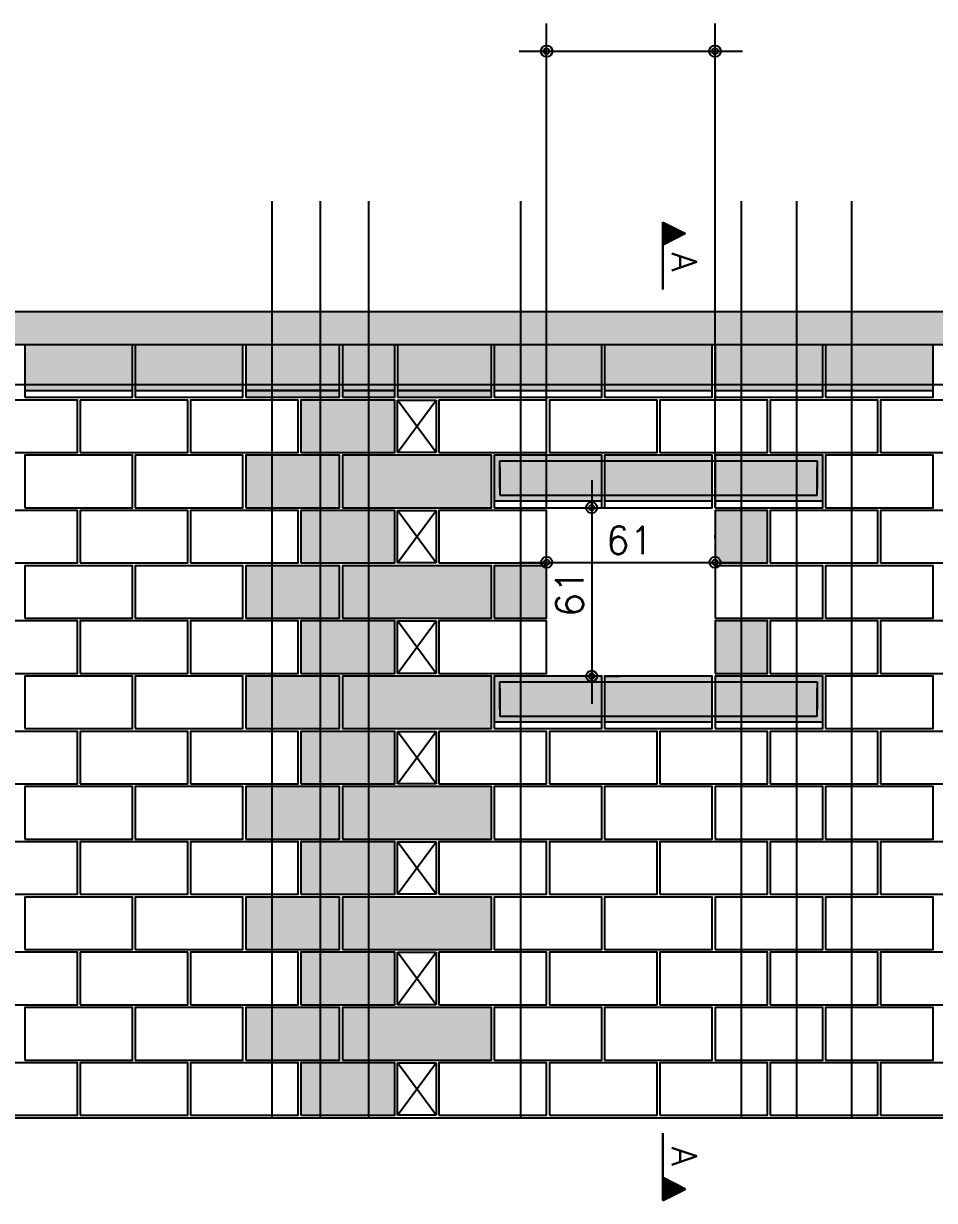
# Model space of a CAD drawing. Extents: x -1.9 to 86, y -1.6 to 60.9.
# Drawn here: x 36.19 to 42.79, y 13.12 to 21.64 of the extents above; entities that cross this region are included whole.
import ezdxf

# ---------------------------------------------------------------- set-up
doc = ezdxf.new("R2010")
doc.units = 0
doc.header["$MEASUREMENT"] = 0
for name, color, linetype in [('PENA_01', 1, 'CONTINUOUS'), ('PENA_02', 2, 'CONTINUOUS'), ('PENA_03', 3, 'CONTINUOUS'), ('PENA_05', 5, 'CONTINUOUS'), ('PENA_09', 254, 'CONTINUOUS'), ('PENA_11', 252, 'CONTINUOUS'), ('PENA_19', 240, 'CONTINUOUS'), ('PENA_21', 100, 'CONTINUOUS'), ('PENA_23', 50, 'CONTINUOUS')]:
    doc.layers.add(name, color=color, linetype=linetype)
doc.styles.get("Standard").update_dxf_attribs({"font": 'ROMANS.SHX'})

msp = doc.modelspace()

# ---------------------------------------------------------------- linework, layer by layer
at = {"layer": 'PENA_01', "linetype": 'Continuous'}
for p, q in [((39.976777, 18.142099), (39.976777, 21.644326)), ((41.196777, 18.142099), (41.196777, 21.644326)), ((39.776777, 21.444326), (41.396777, 21.444326)), ((36.196777, 18.987799), (36.976777, 18.987799)), ((36.996777, 18.987799), (37.776777, 18.987799)), ((37.796777, 18.987799), (38.476777, 18.987799)), ((38.496777, 18.987799), (38.876777, 18.987799)), ((38.896777, 18.987799), (39.576777, 18.987799)), ((39.596777, 18.987799), (40.376777, 18.987799)), ((40.396777, 18.987799), (41.176777, 18.987799)), ((41.196777, 18.987799), (41.976777, 18.987799)), ((41.996777, 18.987799), (42.776777, 18.987799)), ((40.303317, 18.337799), (40.303317, 16.717799)), ((39.596777, 18.187799), (40.376777, 18.187799)), ((40.396777, 18.187799), (41.176777, 18.187799)), ((41.196777, 18.187799), (41.976777, 18.187799)), ((40.381961, 18.137799), (40.503317, 18.137799)), ((39.976777, 17.937799), (39.976777, 17.942099)), ((41.196777, 17.917799), (41.196777, 17.942099)), ((39.776777, 17.742099), (41.396777, 17.742099)), ((40.393858, 16.917799), (40.503317, 16.917799)), ((39.596777, 16.587799), (40.376777, 16.587799)), ((40.396777, 16.587799), (41.176777, 16.587799)), ((41.196777, 16.587799), (41.976777, 16.587799))]:
    msp.add_line(p, q, dxfattribs=at)
at = {"layer": 'PENA_02', "linetype": 'Continuous'}
for p, q in [((38.896777, 18.537799), (38.896777, 18.917799)), ((38.896777, 18.917799), (39.176777, 18.917799)), ((39.176777, 18.917799), (39.176777, 18.537799)), ((39.176777, 18.537799), (38.896777, 18.537799)), ((38.896777, 17.737799), (38.896777, 18.117799)), ((38.896777, 18.117799), (39.176777, 18.117799)), ((39.176777, 18.117799), (39.176777, 17.737799)), ((39.176777, 17.737799), (38.896777, 17.737799)), ((38.896777, 16.937799), (38.896777, 17.317799)), ((38.896777, 17.317799), (39.176777, 17.317799)), ((39.176777, 17.317799), (39.176777, 16.937799)), ((39.176777, 16.937799), (38.896777, 16.937799)), ((38.896777, 16.137799), (38.896777, 16.517799)), ((38.896777, 16.517799), (39.176777, 16.517799)), ((39.176777, 16.517799), (39.176777, 16.137799)), ((39.176777, 16.137799), (38.896777, 16.137799)), ((38.896777, 15.337799), (38.896777, 15.717799)), ((38.896777, 15.717799), (39.176777, 15.717799)), ((39.176777, 15.717799), (39.176777, 15.337799)), ((39.176777, 15.337799), (38.896777, 15.337799)), ((38.896777, 14.537799), (38.896777, 14.917799)), ((38.896777, 14.917799), (39.176777, 14.917799)), ((39.176777, 14.917799), (39.176777, 14.537799)), ((39.176777, 14.537799), (38.896777, 14.537799)), ((38.896777, 13.737799), (38.896777, 14.117799)), ((38.896777, 14.117799), (39.176777, 14.117799)), ((39.176777, 14.117799), (39.176777, 13.737799)), ((39.176777, 13.737799), (38.896777, 13.737799)), ((25.496777, 13.717799), (48.476777, 13.717799))]:
    msp.add_line(p, q, dxfattribs=at)
for points in [[(25.496777, 19.317799), (25.496777, 19.557799), (48.476777, 19.557799), (48.476777, 19.317799), (25.496777, 19.317799)], [(36.196777, 18.937799), (36.976777, 18.937799), (36.976777, 19.317799), (36.196777, 19.317799), (36.196777, 18.937799)], [(36.996777, 18.937799), (37.776777, 18.937799), (37.776777, 19.317799), (36.996777, 19.317799), (36.996777, 18.937799)], [(37.796777, 18.937799), (38.476777, 18.937799), (38.476777, 19.317799), (37.796777, 19.317799), (37.796777, 18.937799)], [(38.496777, 18.937799), (38.876777, 18.937799), (38.876777, 19.317799), (38.496777, 19.317799), (38.496777, 18.937799)], [(38.896777, 18.937799), (39.576777, 18.937799), (39.576777, 19.317799), (38.896777, 19.317799), (38.896777, 18.937799)], [(39.596777, 18.937799), (40.376777, 18.937799), (40.376777, 19.317799), (39.596777, 19.317799), (39.596777, 18.937799)], [(40.396777, 18.937799), (41.176777, 18.937799), (41.176777, 19.317799), (40.396777, 19.317799), (40.396777, 18.937799)], [(41.196777, 18.937799), (41.976777, 18.937799), (41.976777, 19.317799), (41.196777, 19.317799), (41.196777, 18.937799)], [(41.996777, 18.937799), (42.776777, 18.937799), (42.776777, 19.317799), (41.996777, 19.317799), (41.996777, 18.937799)], [(35.796777, 18.537799), (36.576777, 18.537799), (36.576777, 18.917799), (35.796777, 18.917799), (35.796777, 18.537799)], [(36.596777, 18.537799), (37.376777, 18.537799), (37.376777, 18.917799), (36.596777, 18.917799), (36.596777, 18.537799)], [(37.396777, 18.537799), (38.176777, 18.537799), (38.176777, 18.917799), (37.396777, 18.917799), (37.396777, 18.537799)], [(38.196777, 18.537799), (38.876777, 18.537799), (38.876777, 18.917799), (38.196777, 18.917799), (38.196777, 18.537799)], [(39.196777, 18.537799), (39.976777, 18.537799), (39.976777, 18.917799), (39.196777, 18.917799), (39.196777, 18.537799)], [(39.996777, 18.537799), (40.776777, 18.537799), (40.776777, 18.917799), (39.996777, 18.917799), (39.996777, 18.537799)], [(40.796777, 18.537799), (41.576777, 18.537799), (41.576777, 18.917799), (40.796777, 18.917799), (40.796777, 18.537799)], [(41.596777, 18.537799), (42.376777, 18.537799), (42.376777, 18.917799), (41.596777, 18.917799), (41.596777, 18.537799)], [(42.396777, 18.537799), (43.176777, 18.537799), (43.176777, 18.917799), (42.396777, 18.917799), (42.396777, 18.537799)], [(36.196777, 18.137799), (36.976777, 18.137799), (36.976777, 18.517799), (36.196777, 18.517799), (36.196777, 18.137799)], [(36.996777, 18.137799), (37.776777, 18.137799), (37.776777, 18.517799), (36.996777, 18.517799), (36.996777, 18.137799)], [(37.796777, 18.137799), (38.476777, 18.137799), (38.476777, 18.517799), (37.796777, 18.517799), (37.796777, 18.137799)], [(38.496777, 18.137799), (39.576777, 18.137799), (39.576777, 18.517799), (38.496777, 18.517799), (38.496777, 18.137799)], [(39.596777, 18.137799), (40.376777, 18.137799), (40.376777, 18.517799), (39.596777, 18.517799), (39.596777, 18.137799)], [(40.396777, 18.137799), (41.176777, 18.137799), (41.176777, 18.517799), (40.396777, 18.517799), (40.396777, 18.137799)], [(41.196777, 18.137799), (41.976777, 18.137799), (41.976777, 18.517799), (41.196777, 18.517799), (41.196777, 18.137799)], [(41.996777, 18.137799), (42.776777, 18.137799), (42.776777, 18.517799), (41.996777, 18.517799), (41.996777, 18.137799)], [(35.796777, 17.737799), (36.576777, 17.737799), (36.576777, 18.117799), (35.796777, 18.117799), (35.796777, 17.737799)], [(36.596777, 17.737799), (37.376777, 17.737799), (37.376777, 18.117799), (36.596777, 18.117799), (36.596777, 17.737799)], [(37.396777, 17.737799), (38.176777, 17.737799), (38.176777, 18.117799), (37.396777, 18.117799), (37.396777, 17.737799)], [(38.196777, 17.737799), (38.876777, 17.737799), (38.876777, 18.117799), (38.196777, 18.117799), (38.196777, 17.737799)], [(39.196777, 17.737799), (39.976777, 17.737799), (39.976777, 18.117799), (39.196777, 18.117799), (39.196777, 17.737799)], [(41.196777, 17.737799), (41.576777, 17.737799), (41.576777, 18.117799), (41.196777, 18.117799), (41.196777, 17.737799)], [(41.596777, 17.737799), (42.376777, 17.737799), (42.376777, 18.117799), (41.596777, 18.117799), (41.596777, 17.737799)], [(42.396777, 17.737799), (43.176777, 17.737799), (43.176777, 18.117799), (42.396777, 18.117799), (42.396777, 17.737799)], [(36.196777, 17.337799), (36.976777, 17.337799), (36.976777, 17.717799), (36.196777, 17.717799), (36.196777, 17.337799)], [(36.996777, 17.337799), (37.776777, 17.337799), (37.776777, 17.717799), (36.996777, 17.717799), (36.996777, 17.337799)], [(37.796777, 17.337799), (38.476777, 17.337799), (38.476777, 17.717799), (37.796777, 17.717799), (37.796777, 17.337799)], [(38.496777, 17.337799), (39.576777, 17.337799), (39.576777, 17.717799), (38.496777, 17.717799), (38.496777, 17.337799)], [(39.596777, 17.337799), (39.976777, 17.337799), (39.976777, 17.717799), (39.596777, 17.717799), (39.596777, 17.337799)], [(41.196777, 17.337799), (41.976777, 17.337799), (41.976777, 17.717799), (41.196777, 17.717799), (41.196777, 17.337799)], [(41.996777, 17.337799), (42.776777, 17.337799), (42.776777, 17.717799), (41.996777, 17.717799), (41.996777, 17.337799)], [(35.796777, 16.937799), (36.576777, 16.937799), (36.576777, 17.317799), (35.796777, 17.317799), (35.796777, 16.937799)], [(36.596777, 16.937799), (37.376777, 16.937799), (37.376777, 17.317799), (36.596777, 17.317799), (36.596777, 16.937799)], [(37.396777, 16.937799), (38.176777, 16.937799), (38.176777, 17.317799), (37.396777, 17.317799), (37.396777, 16.937799)], [(38.196777, 16.937799), (38.876777, 16.937799), (38.876777, 17.317799), (38.196777, 17.317799), (38.196777, 16.937799)], [(39.196777, 16.937799), (39.976777, 16.937799), (39.976777, 17.317799), (39.196777, 17.317799), (39.196777, 16.937799)], [(41.196777, 16.937799), (41.576777, 16.937799), (41.576777, 17.317799), (41.196777, 17.317799), (41.196777, 16.937799)], [(41.596777, 16.937799), (42.376777, 16.937799), (42.376777, 17.317799), (41.596777, 17.317799), (41.596777, 16.937799)], [(42.396777, 16.937799), (43.176777, 16.937799), (43.176777, 17.317799), (42.396777, 17.317799), (42.396777, 16.937799)], [(36.196777, 16.537799), (36.976777, 16.537799), (36.976777, 16.917799), (36.196777, 16.917799), (36.196777, 16.537799)], [(36.996777, 16.537799), (37.776777, 16.537799), (37.776777, 16.917799), (36.996777, 16.917799), (36.996777, 16.537799)], [(37.796777, 16.537799), (38.476777, 16.537799), (38.476777, 16.917799), (37.796777, 16.917799), (37.796777, 16.537799)], [(38.496777, 16.537799), (39.576777, 16.537799), (39.576777, 16.917799), (38.496777, 16.917799), (38.496777, 16.537799)], [(39.596777, 16.537799), (40.376777, 16.537799), (40.376777, 16.917799), (39.596777, 16.917799), (39.596777, 16.537799)], [(40.396777, 16.537799), (41.176777, 16.537799), (41.176777, 16.917799), (40.396777, 16.917799), (40.396777, 16.537799)], [(41.196777, 16.537799), (41.976777, 16.537799), (41.976777, 16.917799), (41.196777, 16.917799), (41.196777, 16.537799)], [(41.996777, 16.537799), (42.776777, 16.537799), (42.776777, 16.917799), (41.996777, 16.917799), (41.996777, 16.537799)], [(35.796777, 16.137799), (36.576777, 16.137799), (36.576777, 16.517799), (35.796777, 16.517799), (35.796777, 16.137799)], [(36.596777, 16.137799), (37.376777, 16.137799), (37.376777, 16.517799), (36.596777, 16.517799), (36.596777, 16.137799)], [(37.396777, 16.137799), (38.176777, 16.137799), (38.176777, 16.517799), (37.396777, 16.517799), (37.396777, 16.137799)], [(38.196777, 16.137799), (38.876777, 16.137799), (38.876777, 16.517799), (38.196777, 16.517799), (38.196777, 16.137799)], [(39.196777, 16.137799), (39.976777, 16.137799), (39.976777, 16.517799), (39.196777, 16.517799), (39.196777, 16.137799)], [(39.996777, 16.137799), (40.776777, 16.137799), (40.776777, 16.517799), (39.996777, 16.517799), (39.996777, 16.137799)], [(40.796777, 16.137799), (41.576777, 16.137799), (41.576777, 16.517799), (40.796777, 16.517799), (40.796777, 16.137799)], [(41.596777, 16.137799), (42.376777, 16.137799), (42.376777, 16.517799), (41.596777, 16.517799), (41.596777, 16.137799)], [(42.396777, 16.137799), (43.176777, 16.137799), (43.176777, 16.517799), (42.396777, 16.517799), (42.396777, 16.137799)], [(36.196777, 15.737799), (36.976777, 15.737799), (36.976777, 16.117799), (36.196777, 16.117799), (36.196777, 15.737799)], [(36.996777, 15.737799), (37.776777, 15.737799), (37.776777, 16.117799), (36.996777, 16.117799), (36.996777, 15.737799)], [(37.796777, 15.737799), (38.476777, 15.737799), (38.476777, 16.117799), (37.796777, 16.117799), (37.796777, 15.737799)], [(38.496777, 15.737799), (39.576777, 15.737799), (39.576777, 16.117799), (38.496777, 16.117799), (38.496777, 15.737799)], [(39.596777, 15.737799), (40.376777, 15.737799), (40.376777, 16.117799), (39.596777, 16.117799), (39.596777, 15.737799)], [(40.396777, 15.737799), (41.176777, 15.737799), (41.176777, 16.117799), (40.396777, 16.117799), (40.396777, 15.737799)], [(41.196777, 15.737799), (41.976777, 15.737799), (41.976777, 16.117799), (41.196777, 16.117799), (41.196777, 15.737799)], [(41.996777, 15.737799), (42.776777, 15.737799), (42.776777, 16.117799), (41.996777, 16.117799), (41.996777, 15.737799)], [(35.796777, 15.337799), (36.576777, 15.337799), (36.576777, 15.717799), (35.796777, 15.717799), (35.796777, 15.337799)], [(36.596777, 15.337799), (37.376777, 15.337799), (37.376777, 15.717799), (36.596777, 15.717799), (36.596777, 15.337799)], [(37.396777, 15.337799), (38.176777, 15.337799), (38.176777, 15.717799), (37.396777, 15.717799), (37.396777, 15.337799)], [(38.196777, 15.337799), (38.876777, 15.337799), (38.876777, 15.717799), (38.196777, 15.717799), (38.196777, 15.337799)], [(39.196777, 15.337799), (39.976777, 15.337799), (39.976777, 15.717799), (39.196777, 15.717799), (39.196777, 15.337799)], [(39.996777, 15.337799), (40.776777, 15.337799), (40.776777, 15.717799), (39.996777, 15.717799), (39.996777, 15.337799)], [(40.796777, 15.337799), (41.576777, 15.337799), (41.576777, 15.717799), (40.796777, 15.717799), (40.796777, 15.337799)], [(41.596777, 15.337799), (42.376777, 15.337799), (42.376777, 15.717799), (41.596777, 15.717799), (41.596777, 15.337799)], [(42.396777, 15.337799), (43.176777, 15.337799), (43.176777, 15.717799), (42.396777, 15.717799), (42.396777, 15.337799)], [(36.196777, 14.937799), (36.976777, 14.937799), (36.976777, 15.317799), (36.196777, 15.317799), (36.196777, 14.937799)], [(36.996777, 14.937799), (37.776777, 14.937799), (37.776777, 15.317799), (36.996777, 15.317799), (36.996777, 14.937799)], [(37.796777, 14.937799), (38.476777, 14.937799), (38.476777, 15.317799), (37.796777, 15.317799), (37.796777, 14.937799)], [(38.496777, 14.937799), (39.576777, 14.937799), (39.576777, 15.317799), (38.496777, 15.317799), (38.496777, 14.937799)], [(39.596777, 14.937799), (40.376777, 14.937799), (40.376777, 15.317799), (39.596777, 15.317799), (39.596777, 14.937799)], [(40.396777, 14.937799), (41.176777, 14.937799), (41.176777, 15.317799), (40.396777, 15.317799), (40.396777, 14.937799)], [(41.196777, 14.937799), (41.976777, 14.937799), (41.976777, 15.317799), (41.196777, 15.317799), (41.196777, 14.937799)], [(41.996777, 14.937799), (42.776777, 14.937799), (42.776777, 15.317799), (41.996777, 15.317799), (41.996777, 14.937799)], [(35.796777, 14.537799), (36.576777, 14.537799), (36.576777, 14.917799), (35.796777, 14.917799), (35.796777, 14.537799)], [(36.596777, 14.537799), (37.376777, 14.537799), (37.376777, 14.917799), (36.596777, 14.917799), (36.596777, 14.537799)], [(37.396777, 14.537799), (38.176777, 14.537799), (38.176777, 14.917799), (37.396777, 14.917799), (37.396777, 14.537799)], [(38.196777, 14.537799), (38.876777, 14.537799), (38.876777, 14.917799), (38.196777, 14.917799), (38.196777, 14.537799)], [(39.196777, 14.537799), (39.976777, 14.537799), (39.976777, 14.917799), (39.196777, 14.917799), (39.196777, 14.537799)], [(39.996777, 14.537799), (40.776777, 14.537799), (40.776777, 14.917799), (39.996777, 14.917799), (39.996777, 14.537799)], [(40.796777, 14.537799), (41.576777, 14.537799), (41.576777, 14.917799), (40.796777, 14.917799), (40.796777, 14.537799)], [(41.596777, 14.537799), (42.376777, 14.537799), (42.376777, 14.917799), (41.596777, 14.917799), (41.596777, 14.537799)], [(42.396777, 14.537799), (43.176777, 14.537799), (43.176777, 14.917799), (42.396777, 14.917799), (42.396777, 14.537799)], [(36.196777, 14.137799), (36.976777, 14.137799), (36.976777, 14.517799), (36.196777, 14.517799), (36.196777, 14.137799)], [(36.996777, 14.137799), (37.776777, 14.137799), (37.776777, 14.517799), (36.996777, 14.517799), (36.996777, 14.137799)], [(37.796777, 14.137799), (38.476777, 14.137799), (38.476777, 14.517799), (37.796777, 14.517799), (37.796777, 14.137799)], [(38.496777, 14.137799), (39.576777, 14.137799), (39.576777, 14.517799), (38.496777, 14.517799), (38.496777, 14.137799)], [(39.596777, 14.137799), (40.376777, 14.137799), (40.376777, 14.517799), (39.596777, 14.517799), (39.596777, 14.137799)], [(40.396777, 14.137799), (41.176777, 14.137799), (41.176777, 14.517799), (40.396777, 14.517799), (40.396777, 14.137799)], [(41.196777, 14.137799), (41.976777, 14.137799), (41.976777, 14.517799), (41.196777, 14.517799), (41.196777, 14.137799)], [(41.996777, 14.137799), (42.776777, 14.137799), (42.776777, 14.517799), (41.996777, 14.517799), (41.996777, 14.137799)], [(35.796777, 13.737799), (36.576777, 13.737799), (36.576777, 14.117799), (35.796777, 14.117799), (35.796777, 13.737799)], [(36.596777, 13.737799), (37.376777, 13.737799), (37.376777, 14.117799), (36.596777, 14.117799), (36.596777, 13.737799)], [(37.396777, 13.737799), (38.176777, 13.737799), (38.176777, 14.117799), (37.396777, 14.117799), (37.396777, 13.737799)], [(38.196777, 13.737799), (38.876777, 13.737799), (38.876777, 14.117799), (38.196777, 14.117799), (38.196777, 13.737799)], [(39.196777, 13.737799), (39.976777, 13.737799), (39.976777, 14.117799), (39.196777, 14.117799), (39.196777, 13.737799)], [(39.996777, 13.737799), (40.776777, 13.737799), (40.776777, 14.117799), (39.996777, 14.117799), (39.996777, 13.737799)], [(40.796777, 13.737799), (41.576777, 13.737799), (41.576777, 14.117799), (40.796777, 14.117799), (40.796777, 13.737799)], [(41.596777, 13.737799), (42.376777, 13.737799), (42.376777, 14.117799), (41.596777, 14.117799), (41.596777, 13.737799)], [(42.396777, 13.737799), (43.176777, 13.737799), (43.176777, 14.117799), (42.396777, 14.117799), (42.396777, 13.737799)]]:
    msp.add_lwpolyline(points, dxfattribs=at)
for centre, radius in [((39.976777, 21.444326), 0.041625), ((41.196777, 21.444326), 0.041625), ((39.976777, 21.444326), 0.02075), ((41.196777, 21.444326), 0.02075), ((40.303317, 18.137799), 0.04), ((40.303317, 18.137799), 0.02), ((39.976777, 17.742099), 0.04), ((39.976777, 17.742099), 0.02), ((41.196777, 17.742099), 0.04), ((41.196777, 17.742099), 0.02), ((40.303317, 16.917799), 0.04), ((40.303317, 16.917799), 0.02)]:
    msp.add_circle(centre, radius, dxfattribs=at)
at = {"layer": 'PENA_03', "linetype": 'Continuous'}
for p, q in [((40.817857, 19.719114), (40.817857, 20.205496)), ((40.817857, 20.205496), (40.98379, 20.12253)), ((40.818552, 20.204368), (40.982229, 20.12253)), ((40.818553, 20.204368), (40.818553, 20.040691)), ((40.98379, 20.12253), (40.818552, 20.039911)), ((40.982229, 20.12253), (40.818553, 20.040691)), ((40.830621, 20.199114), (40.830621, 20.045945)), ((40.843385, 20.192732), (40.843385, 20.052327)), ((40.856149, 20.18635), (40.856149, 20.058709)), ((40.868913, 20.179968), (40.868913, 20.065091)), ((40.881677, 20.173586), (40.881677, 20.071473)), ((40.894441, 20.167204), (40.894441, 20.077855)), ((40.907205, 20.160822), (40.907205, 20.084237)), ((40.919969, 20.15444), (40.919969, 20.090619)), ((40.932733, 20.148058), (40.932733, 20.097001)), ((40.945497, 20.141676), (40.945497, 20.103383)), ((40.958262, 20.135294), (40.958262, 20.109765)), ((40.971026, 20.128912), (40.971026, 20.116148)), ((40.818553, 20.039911), (40.818553, 19.719114)), ((39.176777, 18.537799), (38.896777, 18.917799)), ((38.896777, 18.537799), (39.176777, 18.917799)), ((39.176777, 17.737799), (38.896777, 18.117799)), ((38.896777, 17.737799), (39.176777, 18.117799)), ((40.181961, 18.137799), (40.181961, 18.137799)), ((39.976777, 17.942099), (39.976777, 17.942099)), ((41.196777, 17.942099), (41.196777, 17.942099)), ((39.976777, 17.737799), (39.976777, 17.737799)), ((41.196777, 17.717799), (41.196777, 17.717799)), ((39.176777, 16.937799), (38.896777, 17.317799)), ((38.896777, 16.937799), (39.176777, 17.317799)), ((40.193858, 16.917799), (40.193858, 16.917799)), ((39.176777, 16.137799), (38.896777, 16.517799)), ((38.896777, 16.137799), (39.176777, 16.517799)), ((39.176777, 15.337799), (38.896777, 15.717799)), ((38.896777, 15.337799), (39.176777, 15.717799)), ((39.176777, 14.537799), (38.896777, 14.917799)), ((38.896777, 14.537799), (39.176777, 14.917799)), ((39.176777, 13.737799), (38.896777, 14.117799)), ((38.896777, 13.737799), (39.176777, 14.117799)), ((40.817857, 13.606941), (40.817857, 13.120559)), ((40.818553, 13.286144), (40.818553, 13.606941)), ((40.98379, 13.203525), (40.818552, 13.286144)), ((40.818553, 13.121687), (40.818553, 13.285364)), ((40.982229, 13.203525), (40.818553, 13.285364)), ((40.830621, 13.126941), (40.830621, 13.28011)), ((40.843385, 13.133323), (40.843385, 13.273728)), ((40.856149, 13.139705), (40.856149, 13.267346)), ((40.868913, 13.146087), (40.868913, 13.260964)), ((40.881677, 13.152469), (40.881677, 13.254582)), ((40.894441, 13.158851), (40.894441, 13.2482)), ((40.907205, 13.165233), (40.907205, 13.241818)), ((40.919969, 13.171615), (40.919969, 13.235436)), ((40.932733, 13.177997), (40.932733, 13.229054)), ((40.945497, 13.184379), (40.945497, 13.222672)), ((40.958262, 13.190761), (40.958262, 13.21629)), ((40.817857, 13.120559), (40.98379, 13.203525)), ((40.818552, 13.121687), (40.982229, 13.203525)), ((40.971026, 13.197143), (40.971026, 13.209907))]:
    msp.add_line(p, q, dxfattribs=at)
at = {"layer": 'PENA_05', "linetype": 'Continuous'}
for p, q in [((37.588837, 19.027799), (25.496777, 19.027799)), ((48.376777, 19.027799), (36.588837, 19.027799)), ((39.636777, 18.277799), (39.636777, 18.477799)), ((39.636777, 18.477799), (41.936777, 18.477799)), ((39.636777, 18.427799), (39.636777, 18.227799)), ((41.936777, 18.477799), (41.936777, 18.277799)), ((41.936777, 18.227799), (41.936777, 18.427799)), ((39.636777, 18.227799), (41.936777, 18.227799)), ((39.636777, 16.677799), (39.636777, 16.877799)), ((39.636777, 16.877799), (41.936777, 16.877799)), ((41.936777, 16.877799), (41.936777, 16.677799)), ((39.636777, 16.827799), (39.636777, 16.627799)), ((41.936777, 16.627799), (41.936777, 16.827799)), ((39.636777, 16.627799), (41.936777, 16.627799))]:
    msp.add_line(p, q, dxfattribs=at)
for points in [[(37.986777, 20.357799), (37.986777, 13.717799)], [(38.336777, 20.357799), (38.336777, 13.717799)], [(38.686777, 20.357799), (38.686777, 13.717799)], [(39.786777, 20.357799), (39.786777, 13.717799)], [(41.386777, 20.357799), (41.386777, 13.717799)], [(41.786777, 20.357799), (41.786777, 13.717799)], [(42.186777, 20.357799), (42.186777, 13.717799)]]:
    msp.add_lwpolyline(points, dxfattribs=at)
at = {"layer": 'PENA_09', "linetype": 'Continuous'}
for points in [[(36.196777, 18.987799), (36.976777, 18.987799), (36.976777, 19.317799), (36.196777, 19.317799), (36.196777, 18.987799)], [(36.996777, 18.987799), (37.776777, 18.987799), (37.776777, 19.317799), (36.996777, 19.317799), (36.996777, 18.987799)], [(37.796777, 18.987799), (38.476777, 18.987799), (38.476777, 19.317799), (37.796777, 19.317799), (37.796777, 18.987799)], [(38.496777, 18.987799), (38.876777, 18.987799), (38.876777, 19.317799), (38.496777, 19.317799), (38.496777, 18.987799)], [(38.896777, 18.987799), (39.576777, 18.987799), (39.576777, 19.317799), (38.896777, 19.317799), (38.896777, 18.987799)], [(39.596777, 18.987799), (40.376777, 18.987799), (40.376777, 19.317799), (39.596777, 19.317799), (39.596777, 18.987799)], [(40.396777, 18.987799), (41.176777, 18.987799), (41.176777, 19.317799), (40.396777, 19.317799), (40.396777, 18.987799)], [(41.196777, 18.987799), (41.976777, 18.987799), (41.976777, 19.317799), (41.196777, 19.317799), (41.196777, 18.987799)], [(41.996777, 18.987799), (42.776777, 18.987799), (42.776777, 19.317799), (41.996777, 19.317799), (41.996777, 18.987799)], [(39.596777, 18.187799), (40.376777, 18.187799), (40.376777, 18.517799), (39.596777, 18.517799), (39.596777, 18.187799)], [(40.396777, 18.187799), (41.176777, 18.187799), (41.176777, 18.517799), (40.396777, 18.517799), (40.396777, 18.187799)], [(41.196777, 18.187799), (41.976777, 18.187799), (41.976777, 18.517799), (41.196777, 18.517799), (41.196777, 18.187799)], [(39.596777, 16.587799), (40.376777, 16.587799), (40.376777, 16.917799), (39.596777, 16.917799), (39.596777, 16.587799)], [(40.396777, 16.587799), (41.176777, 16.587799), (41.176777, 16.917799), (40.396777, 16.917799), (40.396777, 16.587799)], [(41.196777, 16.587799), (41.976777, 16.587799), (41.976777, 16.917799), (41.196777, 16.917799), (41.196777, 16.587799)]]:
    msp.add_lwpolyline(points, dxfattribs=at)
for points in [[(36.196777, 18.987799), (36.976777, 18.987799), (36.976777, 19.317799)], [(36.196777, 18.987799), (36.976777, 19.317799), (36.196777, 19.317799)], [(36.196777, 18.987799), (36.196777, 19.317799), (36.196777, 18.987799)], [(36.996777, 18.987799), (37.776777, 18.987799), (37.776777, 19.317799)], [(36.996777, 18.987799), (37.776777, 19.317799), (36.996777, 19.317799)], [(36.996777, 18.987799), (36.996777, 19.317799), (36.996777, 18.987799)], [(37.796777, 18.987799), (38.476777, 18.987799), (38.476777, 19.317799)], [(37.796777, 18.987799), (38.476777, 19.317799), (37.796777, 19.317799)], [(37.796777, 18.987799), (37.796777, 19.317799), (37.796777, 18.987799)], [(38.496777, 18.987799), (38.876777, 18.987799), (38.876777, 19.317799)], [(38.496777, 18.987799), (38.876777, 19.317799), (38.496777, 19.317799)], [(38.496777, 18.987799), (38.496777, 19.317799), (38.496777, 18.987799)], [(38.896777, 18.987799), (39.576777, 18.987799), (39.576777, 19.317799)], [(38.896777, 18.987799), (39.576777, 19.317799), (38.896777, 19.317799)], [(38.896777, 18.987799), (38.896777, 19.317799), (38.896777, 18.987799)], [(39.596777, 18.987799), (40.376777, 18.987799), (40.376777, 19.317799)], [(39.596777, 18.987799), (40.376777, 19.317799), (39.596777, 19.317799)], [(39.596777, 18.987799), (39.596777, 19.317799), (39.596777, 18.987799)], [(40.396777, 18.987799), (41.176777, 18.987799), (41.176777, 19.317799)], [(40.396777, 18.987799), (41.176777, 19.317799), (40.396777, 19.317799)], [(40.396777, 18.987799), (40.396777, 19.317799), (40.396777, 18.987799)], [(41.196777, 18.987799), (41.976777, 18.987799), (41.976777, 19.317799)], [(41.196777, 18.987799), (41.976777, 19.317799), (41.196777, 19.317799)], [(41.196777, 18.987799), (41.196777, 19.317799), (41.196777, 18.987799)], [(41.996777, 18.987799), (42.776777, 18.987799), (42.776777, 19.317799)], [(41.996777, 18.987799), (42.776777, 19.317799), (41.996777, 19.317799)], [(41.996777, 18.987799), (41.996777, 19.317799), (41.996777, 18.987799)], [(39.596777, 18.187799), (40.376777, 18.187799), (40.376777, 18.517799)], [(39.596777, 18.187799), (40.376777, 18.517799), (39.596777, 18.517799)], [(39.596777, 18.187799), (39.596777, 18.517799), (39.596777, 18.187799)], [(40.396777, 18.187799), (41.176777, 18.187799), (41.176777, 18.517799)], [(40.396777, 18.187799), (41.176777, 18.517799), (40.396777, 18.517799)], [(40.396777, 18.187799), (40.396777, 18.517799), (40.396777, 18.187799)], [(41.196777, 18.187799), (41.976777, 18.187799), (41.976777, 18.517799)], [(41.196777, 18.187799), (41.976777, 18.517799), (41.196777, 18.517799)], [(41.196777, 18.187799), (41.196777, 18.517799), (41.196777, 18.187799)], [(39.596777, 16.587799), (40.376777, 16.587799), (40.376777, 16.917799)], [(39.596777, 16.587799), (40.376777, 16.917799), (39.596777, 16.917799)], [(39.596777, 16.587799), (39.596777, 16.917799), (39.596777, 16.587799)], [(40.396777, 16.587799), (41.176777, 16.587799), (41.176777, 16.917799)], [(40.396777, 16.587799), (41.176777, 16.917799), (40.396777, 16.917799)], [(40.396777, 16.587799), (40.396777, 16.917799), (40.396777, 16.587799)], [(41.196777, 16.587799), (41.976777, 16.587799), (41.976777, 16.917799)], [(41.196777, 16.587799), (41.976777, 16.917799), (41.196777, 16.917799)], [(41.196777, 16.587799), (41.196777, 16.917799), (41.196777, 16.587799)]]:
    msp.add_solid(points, dxfattribs=at)
at = {"layer": 'PENA_11', "linetype": 'Continuous'}
for points in [[(25.496777, 19.317799), (25.496777, 19.557799), (48.476777, 19.557799)], [(25.496777, 19.317799), (48.476777, 19.557799), (48.476777, 19.317799)], [(25.496777, 19.317799), (48.476777, 19.317799), (25.496777, 19.317799)]]:
    msp.add_solid(points, dxfattribs=at)
at = {"layer": 'PENA_19', "linetype": 'Continuous'}
for points in [[(38.496777, 18.137799), (39.576777, 18.137799), (39.576777, 18.517799), (38.496777, 18.517799), (38.496777, 18.137799)], [(38.496777, 17.337799), (39.576777, 17.337799), (39.576777, 17.717799), (38.496777, 17.717799), (38.496777, 17.337799)], [(38.496777, 16.537799), (39.576777, 16.537799), (39.576777, 16.917799), (38.496777, 16.917799), (38.496777, 16.537799)], [(38.496777, 15.737799), (39.576777, 15.737799), (39.576777, 16.117799), (38.496777, 16.117799), (38.496777, 15.737799)], [(38.496777, 14.937799), (39.576777, 14.937799), (39.576777, 15.317799), (38.496777, 15.317799), (38.496777, 14.937799)], [(38.496777, 14.137799), (39.576777, 14.137799), (39.576777, 14.517799), (38.496777, 14.517799), (38.496777, 14.137799)]]:
    msp.add_lwpolyline(points, dxfattribs=at)
for points in [[(38.496777, 18.137799), (39.576777, 18.137799), (39.576777, 18.517799)], [(38.496777, 18.137799), (39.576777, 18.517799), (38.496777, 18.517799)], [(38.496777, 18.137799), (38.496777, 18.517799), (38.496777, 18.137799)], [(38.496777, 17.337799), (39.576777, 17.337799), (39.576777, 17.717799)], [(38.496777, 17.337799), (39.576777, 17.717799), (38.496777, 17.717799)], [(38.496777, 17.337799), (38.496777, 17.717799), (38.496777, 17.337799)], [(38.496777, 16.537799), (39.576777, 16.537799), (39.576777, 16.917799)], [(38.496777, 16.537799), (39.576777, 16.917799), (38.496777, 16.917799)], [(38.496777, 16.537799), (38.496777, 16.917799), (38.496777, 16.537799)], [(38.496777, 15.737799), (39.576777, 15.737799), (39.576777, 16.117799)], [(38.496777, 15.737799), (39.576777, 16.117799), (38.496777, 16.117799)], [(38.496777, 15.737799), (38.496777, 16.117799), (38.496777, 15.737799)], [(38.496777, 14.937799), (39.576777, 14.937799), (39.576777, 15.317799)], [(38.496777, 14.937799), (39.576777, 15.317799), (38.496777, 15.317799)], [(38.496777, 14.937799), (38.496777, 15.317799), (38.496777, 14.937799)], [(38.496777, 14.137799), (39.576777, 14.137799), (39.576777, 14.517799)], [(38.496777, 14.137799), (39.576777, 14.517799), (38.496777, 14.517799)], [(38.496777, 14.137799), (38.496777, 14.517799), (38.496777, 14.137799)]]:
    msp.add_solid(points, dxfattribs=at)
at = {"layer": 'PENA_21', "linetype": 'Continuous'}
for points in [[(37.796777, 18.937799), (38.476777, 18.937799), (38.476777, 18.987799), (37.796777, 18.987799), (37.796777, 18.937799)], [(38.896777, 18.937799), (39.576777, 18.937799), (39.576777, 18.987799), (38.896777, 18.987799), (38.896777, 18.937799)], [(38.196777, 18.537799), (38.876777, 18.537799), (38.876777, 18.917799), (38.196777, 18.917799), (38.196777, 18.537799)], [(37.796777, 18.137799), (38.476777, 18.137799), (38.476777, 18.517799), (37.796777, 18.517799), (37.796777, 18.137799)], [(38.196777, 17.737799), (38.876777, 17.737799), (38.876777, 18.117799), (38.196777, 18.117799), (38.196777, 17.737799)], [(37.796777, 17.337799), (38.476777, 17.337799), (38.476777, 17.717799), (37.796777, 17.717799), (37.796777, 17.337799)], [(38.196777, 16.937799), (38.876777, 16.937799), (38.876777, 17.317799), (38.196777, 17.317799), (38.196777, 16.937799)], [(37.796777, 16.537799), (38.476777, 16.537799), (38.476777, 16.917799), (37.796777, 16.917799), (37.796777, 16.537799)], [(38.196777, 16.137799), (38.876777, 16.137799), (38.876777, 16.517799), (38.196777, 16.517799), (38.196777, 16.137799)], [(37.796777, 15.737799), (38.476777, 15.737799), (38.476777, 16.117799), (37.796777, 16.117799), (37.796777, 15.737799)], [(38.196777, 15.337799), (38.876777, 15.337799), (38.876777, 15.717799), (38.196777, 15.717799), (38.196777, 15.337799)], [(37.796777, 14.937799), (38.476777, 14.937799), (38.476777, 15.317799), (37.796777, 15.317799), (37.796777, 14.937799)], [(38.196777, 14.537799), (38.876777, 14.537799), (38.876777, 14.917799), (38.196777, 14.917799), (38.196777, 14.537799)], [(37.796777, 14.137799), (38.476777, 14.137799), (38.476777, 14.517799), (37.796777, 14.517799), (37.796777, 14.137799)], [(38.196777, 13.737799), (38.876777, 13.737799), (38.876777, 14.117799), (38.196777, 14.117799), (38.196777, 13.737799)]]:
    msp.add_lwpolyline(points, dxfattribs=at)
for points in [[(37.796777, 18.937799), (38.476777, 18.937799), (38.476777, 18.987799)], [(37.796777, 18.937799), (38.476777, 18.987799), (37.796777, 18.987799)], [(37.796777, 18.937799), (37.796777, 18.987799), (37.796777, 18.937799)], [(38.896777, 18.937799), (39.576777, 18.937799), (39.576777, 18.987799)], [(38.896777, 18.937799), (39.576777, 18.987799), (38.896777, 18.987799)], [(38.896777, 18.937799), (38.896777, 18.987799), (38.896777, 18.937799)], [(38.196777, 18.537799), (38.876777, 18.537799), (38.876777, 18.917799)], [(38.196777, 18.537799), (38.876777, 18.917799), (38.196777, 18.917799)], [(38.196777, 18.537799), (38.196777, 18.917799), (38.196777, 18.537799)], [(37.796777, 18.137799), (38.476777, 18.137799), (38.476777, 18.517799)], [(37.796777, 18.137799), (38.476777, 18.517799), (37.796777, 18.517799)], [(37.796777, 18.137799), (37.796777, 18.517799), (37.796777, 18.137799)], [(38.196777, 17.737799), (38.876777, 17.737799), (38.876777, 18.117799)], [(38.196777, 17.737799), (38.876777, 18.117799), (38.196777, 18.117799)], [(38.196777, 17.737799), (38.196777, 18.117799), (38.196777, 17.737799)], [(37.796777, 17.337799), (38.476777, 17.337799), (38.476777, 17.717799)], [(37.796777, 17.337799), (38.476777, 17.717799), (37.796777, 17.717799)], [(37.796777, 17.337799), (37.796777, 17.717799), (37.796777, 17.337799)], [(38.196777, 16.937799), (38.876777, 16.937799), (38.876777, 17.317799)], [(38.196777, 16.937799), (38.876777, 17.317799), (38.196777, 17.317799)], [(38.196777, 16.937799), (38.196777, 17.317799), (38.196777, 16.937799)], [(37.796777, 16.537799), (38.476777, 16.537799), (38.476777, 16.917799)], [(37.796777, 16.537799), (38.476777, 16.917799), (37.796777, 16.917799)], [(37.796777, 16.537799), (37.796777, 16.917799), (37.796777, 16.537799)], [(38.196777, 16.137799), (38.876777, 16.137799), (38.876777, 16.517799)], [(38.196777, 16.137799), (38.876777, 16.517799), (38.196777, 16.517799)], [(38.196777, 16.137799), (38.196777, 16.517799), (38.196777, 16.137799)], [(37.796777, 15.737799), (38.476777, 15.737799), (38.476777, 16.117799)], [(37.796777, 15.737799), (38.476777, 16.117799), (37.796777, 16.117799)], [(37.796777, 15.737799), (37.796777, 16.117799), (37.796777, 15.737799)], [(38.196777, 15.337799), (38.876777, 15.337799), (38.876777, 15.717799)], [(38.196777, 15.337799), (38.876777, 15.717799), (38.196777, 15.717799)], [(38.196777, 15.337799), (38.196777, 15.717799), (38.196777, 15.337799)], [(37.796777, 14.937799), (38.476777, 14.937799), (38.476777, 15.317799)], [(37.796777, 14.937799), (38.476777, 15.317799), (37.796777, 15.317799)], [(37.796777, 14.937799), (37.796777, 15.317799), (37.796777, 14.937799)], [(38.196777, 14.537799), (38.876777, 14.537799), (38.876777, 14.917799)], [(38.196777, 14.537799), (38.876777, 14.917799), (38.196777, 14.917799)], [(38.196777, 14.537799), (38.196777, 14.917799), (38.196777, 14.537799)], [(37.796777, 14.137799), (38.476777, 14.137799), (38.476777, 14.517799)], [(37.796777, 14.137799), (38.476777, 14.517799), (37.796777, 14.517799)], [(37.796777, 14.137799), (37.796777, 14.517799), (37.796777, 14.137799)], [(38.196777, 13.737799), (38.876777, 13.737799), (38.876777, 14.117799)], [(38.196777, 13.737799), (38.876777, 14.117799), (38.196777, 14.117799)], [(38.196777, 13.737799), (38.196777, 14.117799), (38.196777, 13.737799)]]:
    msp.add_solid(points, dxfattribs=at)
at = {"layer": 'PENA_23', "linetype": 'Continuous'}
for points in [[(38.496777, 18.937799), (38.876777, 18.937799), (38.876777, 18.987799), (38.496777, 18.987799), (38.496777, 18.937799)], [(41.196777, 17.737799), (41.576777, 17.737799), (41.576777, 18.117799), (41.196777, 18.117799), (41.196777, 17.737799)], [(39.596777, 17.337799), (39.976777, 17.337799), (39.976777, 17.717799), (39.596777, 17.717799), (39.596777, 17.337799)], [(41.196777, 16.937799), (41.576777, 16.937799), (41.576777, 17.317799), (41.196777, 17.317799), (41.196777, 16.937799)]]:
    msp.add_lwpolyline(points, dxfattribs=at)
for points in [[(38.496777, 18.937799), (38.876777, 18.937799), (38.876777, 18.987799)], [(38.496777, 18.937799), (38.876777, 18.987799), (38.496777, 18.987799)], [(38.496777, 18.937799), (38.496777, 18.987799), (38.496777, 18.937799)], [(41.196777, 17.737799), (41.576777, 17.737799), (41.576777, 18.117799)], [(41.196777, 17.737799), (41.576777, 18.117799), (41.196777, 18.117799)], [(41.196777, 17.737799), (41.196777, 18.117799), (41.196777, 17.737799)], [(39.596777, 17.337799), (39.976777, 17.337799), (39.976777, 17.717799)], [(39.596777, 17.337799), (39.976777, 17.717799), (39.596777, 17.717799)], [(39.596777, 17.337799), (39.596777, 17.717799), (39.596777, 17.337799)], [(41.196777, 16.937799), (41.576777, 16.937799), (41.576777, 17.317799)], [(41.196777, 16.937799), (41.576777, 17.317799), (41.196777, 17.317799)], [(41.196777, 16.937799), (41.196777, 17.317799), (41.196777, 16.937799)]]:
    msp.add_solid(points, dxfattribs=at)

# ---------------------------------------------------------------- texts
at = {"layer": 'PENA_03', "linetype": 'Continuous'}
for s, height, rotation, p in [('A', 0.18, 270, (40.884886, 19.987097)), ('61', 0.2, 90, (40.243317, 17.347799)), ('A', 0.18, 270, (40.884886, 13.510387))]:
    msp.add_text(s, height=height, rotation=rotation, dxfattribs=at).set_placement(p)
msp.add_text('61', height=0.2, dxfattribs=at).set_placement((40.406777, 17.802099))

doc.saveas('drawing.dxf')
